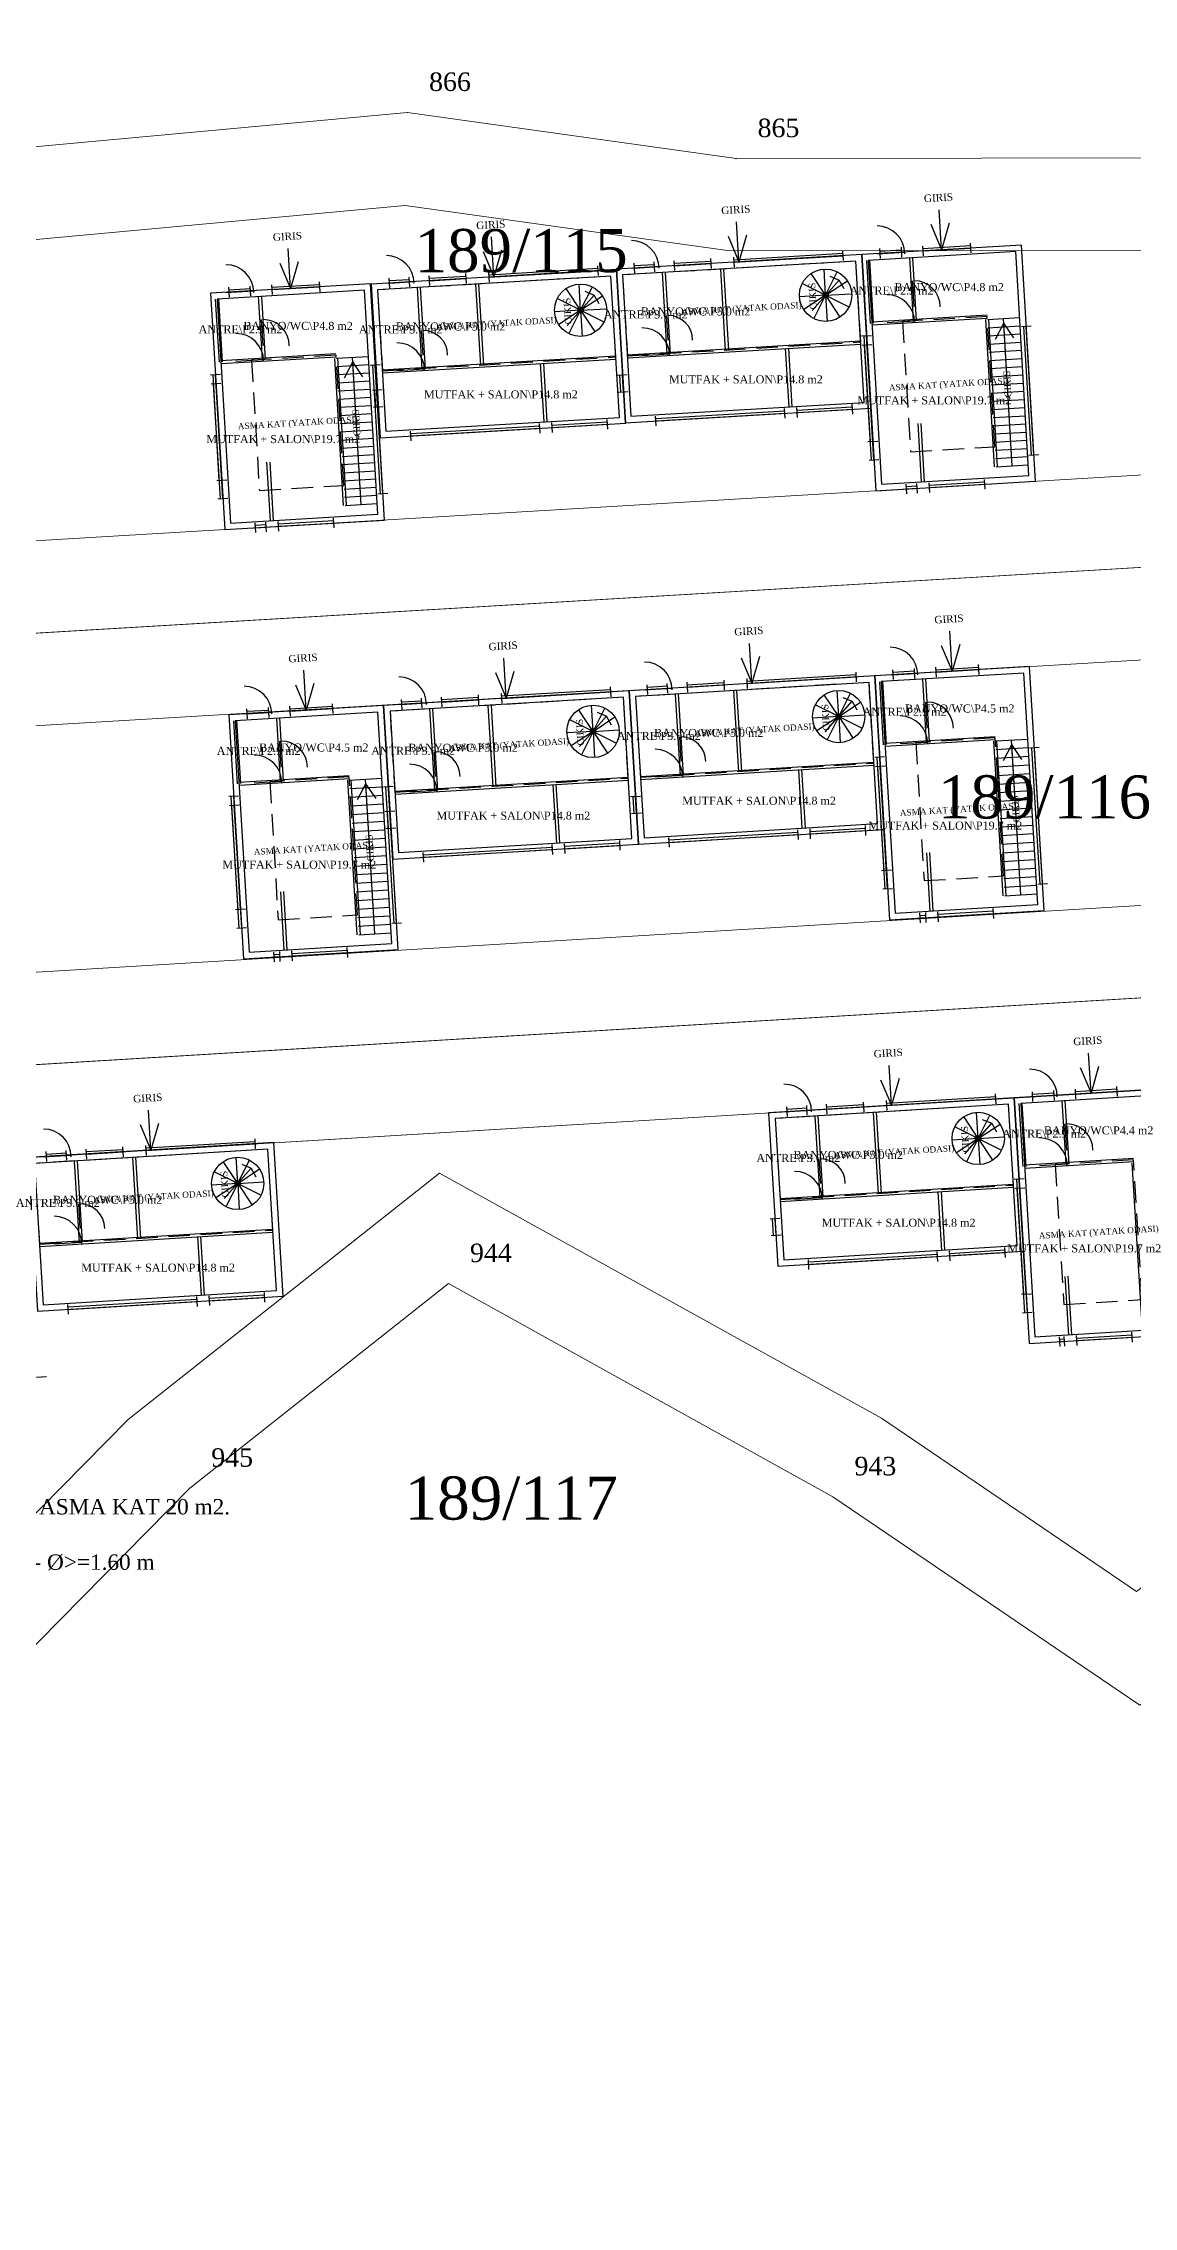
# Model space of a CAD drawing. Header units: metres. Extents: x 566397 to 566551, y 4178520 to 4178592.
# Drawn here: x 566450.6 to 566486.1, y 4178520.4 to 4178590.7 of the extents above; entities that cross this region are included whole.
import ezdxf
from ezdxf.enums import TextEntityAlignment as Align

# ---------------------------------------------------------------- set-up
doc = ezdxf.new("R2010")
doc.units = ezdxf.units.M
doc.linetypes.add('KESIKLI', pattern=[1.05, 0.7, -0.35])
doc.layers.get('0').update_dxf_attribs({"lineweight": 0})
for name, color, linetype, lineweight in [('ADA_SINIR', 5, 'Continuous', 0), ('BINA_115', 1, 'Continuous', 0), ('BINA_116', 1, 'Continuous', 0), ('CEKME_MESAFESI', 2, 'Continuous', 0), ('KUZEY_CEKME_117', 4, 'Continuous', 0), ('NOKTA', 7, 'Continuous', 0), ('NOKTA_NO', 8, 'Continuous', 0), ('PARSEL_BOLME', 1, 'Continuous', 0), ('PARSEL_NO', 6, 'Continuous', 0), ('PARSEL_SINIR', 3, 'Continuous', 0), ('YAPI_YAKLASMA_117', 2, 'Continuous', 0)]:
    doc.layers.add(name, color=color, linetype=linetype, lineweight=lineweight)
for name, color, linetype in [('TASLAK_ASMAKAT', 4, 'Continuous'), ('TASLAK_DUVAR', 7, 'Continuous'), ('TASLAK_GIRIS', 1, 'Continuous'), ('TASLAK_KAPI', 1, 'Continuous'), ('TASLAK_MEKAN', 2, 'Continuous'), ('TASLAK_MERDIVEN', 5, 'Continuous'), ('TASLAK_NOT', 7, 'Continuous'), ('TASLAK_OK', 5, 'Continuous'), ('TASLAK_PENCERE', 3, 'Continuous')]:
    doc.layers.add(name, color=color, linetype=linetype)
doc.styles.get("Standard").update_dxf_attribs({"font": 'times.ttf'})

msp = doc.modelspace()

# ---------------------------------------------------------------- linework, layer by layer
for points in [[(566474.208, 4178555.963), (566474.513, 4178550.972), (566482.498, 4178551.46), (566482.193, 4178556.451), (566474.208, 4178555.963)], [(566487.184, 4178556.755), (566482.193, 4178556.451), (566482.681, 4178548.465), (566487.672, 4178548.77), (566487.184, 4178556.755)], [(566450.135, 4178554.504), (566450.44, 4178549.513), (566458.425, 4178550), (566458.12, 4178554.991), (566450.135, 4178554.504)]]:
    msp.add_lwpolyline(points)
at = {"layer": 'ADA_SINIR'}
msp.add_polyline3d([(566486.28, 4178536.71, 0), (566476.3, 4178543.48, 0), (566463.8, 4178550.41, 0), (566455.39, 4178543.76, 0), (566446.28, 4178534.52, 0), (566439.05, 4178526.23, 0), (566435.89, 4178520.41, 0), (566432.46, 4178537.17, 0), (566428.54, 4178544.88, 0), (566419.7, 4178555.67, 0), (566416.46, 4178559.62, 0), (566407.16, 4178568.98, 0), (566404.45, 4178571.7, 0), (566396.58, 4178580.33, 0), (566396.58, 4178580.33, 0), (566400.39, 4178582.76, 0), (566405.21, 4178583.03, 0), (566423.73, 4178585.09, 0), (566433.94, 4178586.78, 0), (566448.56, 4178587.19, 0), (566462.47, 4178588.47, 0), (566473.15, 4178586.97, 0), (566489.1, 4178587, 0)], dxfattribs=at)
at = {"layer": 'BINA_115'}
for points in [[(566469.546, 4178578.387, 0), (566477.532, 4178578.862, 0), (566477.235, 4178583.853, 0), (566469.249, 4178583.378, 0), (566469.546, 4178578.387, 0)], [(566477.691, 4178576.176, 0), (566482.884, 4178576.485, 0), (566482.427, 4178584.162, 0), (566477.235, 4178583.853, 0), (566477.691, 4178576.176, 0)], [(566461.582, 4178577.899, 0), (566469.567, 4178578.373, 0), (566469.271, 4178583.365, 0), (566461.285, 4178582.89, 0), (566461.582, 4178577.899, 0)], [(566456.527, 4178574.918, 0), (566461.719, 4178575.226, 0), (566461.263, 4178582.903, 0), (566456.071, 4178582.594, 0), (566456.527, 4178574.918, 0)]]:
    msp.add_polyline3d(points, close=True, dxfattribs=at)
at = {"layer": 'BINA_116'}
for points in [[(566478.139, 4178562.236, 0), (566483.167, 4178562.54, 0), (566482.688, 4178570.466, 0), (566477.66, 4178570.162, 0), (566478.139, 4178562.236, 0)], [(566469.976, 4178564.688, 0), (566477.961, 4178565.171, 0), (566477.66, 4178570.162, 0), (566469.674, 4178569.679, 0), (566469.976, 4178564.688, 0)], [(566457.139, 4178560.967, 0), (566462.168, 4178561.271, 0), (566461.689, 4178569.197, 0), (566456.66, 4178568.893, 0), (566457.139, 4178560.967, 0)], [(566461.991, 4178564.206, 0), (566469.976, 4178564.688, 0), (566469.674, 4178569.679, 0), (566461.689, 4178569.197, 0), (566461.991, 4178564.206, 0)]]:
    msp.add_polyline3d(points, close=True, dxfattribs=at)
at = {"layer": 'CEKME_MESAFESI'}
for points in [[(566405.46, 4178580.039, 0), (566424.141, 4178582.117, 0), (566434.228, 4178583.787, 0), (566448.74, 4178584.194, 0), (566462.398, 4178585.451, 0), (566472.943, 4178583.97, 0), (566489.228, 4178584, 0), (566502.828, 4178585.133, 0), (566517.699, 4178586.372, 0), (566526.9, 4178587.244, 0), (566539.77, 4178587.649, 0), (566541.424, 4178582.061, 0), (566543.051, 4178580.067, 0), (566410.996, 4178572.213, 0), (566408.07, 4178575.151, 0), (566403.702, 4178579.941, 0), (566405.46, 4178580.039, 0)], [(566423.513, 4178558.906, 0), (566420.175, 4178562.975, 0), (566416.635, 4178566.538, 0), (566529.75, 4178573.265, 0), (566524.255, 4178570.716, 0), (566516.762, 4178564.541, 0), (566423.513, 4178558.906, 0)], [(566486.173, 4178540.408, 0), (566477.873, 4178546.038, 0), (566463.507, 4178554.003, 0), (566453.384, 4178545.998, 0), (566444.079, 4178536.561, 0), (566436.572, 4178527.953, 0), (566438.662, 4178531.803, 0), (566437.223, 4178538.834, 0), (566432.751, 4178547.629, 0), (566428.205, 4178553.178, 0), (566511.213, 4178558.194, 0), (566506.806, 4178555.478, 0), (566491.302, 4178544.339, 0), (566486.173, 4178540.408, 0)]]:
    msp.add_polyline3d(points, close=True, dxfattribs=at)
at = {"layer": 'KUZEY_CEKME_117'}
msp.add_line((566428.205, 4178553.178), (566511.213, 4178558.194), dxfattribs=at)
at = {"layer": 'NOKTA'}
for p in [(566462.47, 4178588.47), (566473.15, 4178586.97), (566463.8, 4178550.41), (566455.39, 4178543.76), (566476.3, 4178543.48)]:
    msp.add_point(p, dxfattribs=at)
at = {"layer": 'PARSEL_BOLME'}
for p, q in [((566407.16, 4178568.98), (566549.08, 4178577.42)), ((566419.7, 4178555.67), (566521.31, 4178561.81))]:
    msp.add_line(p, q, dxfattribs=at)
at = {"layer": 'PARSEL_SINIR'}
for points in [[(566396.58, 4178580.33, 0), (566400.39, 4178582.76, 0), (566405.21, 4178583.03, 0), (566423.73, 4178585.09, 0), (566433.94, 4178586.78, 0), (566448.56, 4178587.19, 0), (566462.47, 4178588.47, 0), (566473.15, 4178586.97, 0), (566489.1, 4178587, 0), (566502.79, 4178588.14, 0), (566517.43, 4178589.36, 0), (566526.71, 4178590.24, 0), (566541.99, 4178590.72, 0), (566544.13, 4178583.49, 0), (566549.08, 4178577.42, 0), (566407.16, 4178568.98, 0), (566404.45, 4178571.7, 0), (566396.58, 4178580.33, 0)], [(566407.16, 4178568.98, 0), (566549.08, 4178577.42, 0), (566542.44, 4178573.64, 0), (566526.94, 4178566.45, 0), (566521.31, 4178561.81, 0), (566419.7, 4178555.67, 0), (566416.46, 4178559.62, 0), (566407.16, 4178568.98, 0)], [(566419.7, 4178555.67, 0), (566521.31, 4178561.81, 0), (566516.94, 4178558.2, 0), (566508.47, 4178552.98, 0), (566493.09, 4178541.93, 0), (566486.28, 4178536.71, 0), (566476.3, 4178543.48, 0), (566463.8, 4178550.41, 0), (566455.39, 4178543.76, 0), (566446.28, 4178534.52, 0), (566439.05, 4178526.23, 0), (566435.89, 4178520.41, 0), (566432.46, 4178537.17, 0), (566428.54, 4178544.88, 0), (566419.7, 4178555.67, 0)]]:
    msp.add_polyline3d(points, close=True, dxfattribs=at)
at = {"layer": 'TASLAK_ASMAKAT', "linetype": 'KESIKLI'}
for points in [[(566461.652, 4178580.075), (566469.239, 4178580.526), (566469.083, 4178583.153), (566461.496, 4178582.702)], [(566469.617, 4178580.563), (566477.203, 4178581.014), (566477.047, 4178583.641), (566469.46, 4178583.19)], [(566478.818, 4178577.445), (566481.565, 4178577.609), (566481.313, 4178581.841), (566478.566, 4178581.678)], [(566457.654, 4178576.187), (566460.4, 4178576.35), (566460.148, 4178580.583), (566457.402, 4178580.419)], [(566470.045, 4178566.865), (566477.631, 4178567.323), (566477.472, 4178569.95), (566469.886, 4178569.492)], [(566462.059, 4178566.382), (566469.645, 4178566.841), (566469.487, 4178569.468), (566461.901, 4178569.009)], [(566479.264, 4178563.506), (566481.847, 4178563.663), (566481.576, 4178568.144), (566478.993, 4178567.988)], [(566458.265, 4178562.238), (566460.848, 4178562.394), (566460.577, 4178566.875), (566457.994, 4178566.719)], [(566474.58, 4178553.149), (566482.166, 4178553.612), (566482.006, 4178556.239), (566474.42, 4178555.776)], [(566450.507, 4178551.689), (566458.093, 4178552.152), (566457.933, 4178554.779), (566450.347, 4178554.316)], [(566483.806, 4178549.736), (566486.351, 4178549.892), (566486.073, 4178554.433), (566483.528, 4178554.278)]]:
    msp.add_lwpolyline(points, close=True, dxfattribs=at)
at = {"layer": 'TASLAK_DUVAR'}
for p, q in [((566470.915, 4178580.622), (566470.758, 4178583.267)), ((566471.015, 4178580.628), (566470.858, 4178583.273)), ((566472.812, 4178580.735), (566472.655, 4178583.38)), ((566472.912, 4178580.741), (566472.755, 4178583.386)), ((566477.518, 4178581.616), (566477.396, 4178583.662)), ((566477.618, 4178581.622), (566477.496, 4178583.668)), ((566478.915, 4178581.699), (566478.794, 4178583.745)), ((566479.015, 4178581.705), (566478.894, 4178583.751)), ((566456.354, 4178580.357), (566456.232, 4178582.403)), ((566456.453, 4178580.363), (566456.332, 4178582.409)), ((566457.751, 4178580.44), (566457.629, 4178582.486)), ((566457.851, 4178580.446), (566457.729, 4178582.492)), ((566462.951, 4178580.134), (566462.794, 4178582.779)), ((566463.051, 4178580.14), (566462.894, 4178582.785)), ((566464.848, 4178580.247), (566464.691, 4178582.892)), ((566464.948, 4178580.253), (566464.79, 4178582.898)), ((566477.565, 4178581.668), (566481.31, 4178581.891)), ((566477.571, 4178581.569), (566481.316, 4178581.791)), ((566481.553, 4178576.957), (566481.269, 4178581.738)), ((566481.653, 4178576.963), (566481.369, 4178581.744)), ((566469.615, 4178580.595), (566477.201, 4178581.046)), ((566456.401, 4178580.41), (566460.145, 4178580.633)), ((566456.407, 4178580.31), (566460.151, 4178580.533)), ((566460.389, 4178575.698), (566460.104, 4178580.48)), ((566460.489, 4178575.704), (566460.204, 4178580.486)), ((566461.651, 4178580.107), (566469.237, 4178580.558)), ((566461.657, 4178580.007), (566469.243, 4178580.458)), ((566466.91, 4178578.416), (566466.797, 4178580.312)), ((566467.01, 4178578.422), (566466.897, 4178580.318)), ((566469.621, 4178580.495), (566477.207, 4178580.946)), ((566474.874, 4178578.904), (566474.762, 4178580.801)), ((566474.974, 4178578.91), (566474.861, 4178580.807)), ((566479.178, 4178576.465), (566479.066, 4178578.362)), ((566479.278, 4178576.471), (566479.165, 4178578.368)), ((566458.014, 4178575.206), (566457.901, 4178577.103)), ((566458.114, 4178575.212), (566458.001, 4178577.109)), ((566477.945, 4178567.925), (566477.822, 4178569.971)), ((566478.045, 4178567.931), (566477.921, 4178569.977)), ((566479.343, 4178568.009), (566479.219, 4178570.056)), ((566479.442, 4178568.015), (566479.319, 4178570.062)), ((566463.358, 4178566.442), (566463.198, 4178569.088)), ((566463.458, 4178566.448), (566463.298, 4178569.094)), ((566465.255, 4178566.557), (566465.095, 4178569.202)), ((566465.354, 4178566.563), (566465.195, 4178569.208)), ((566471.344, 4178566.925), (566471.184, 4178569.57)), ((566471.443, 4178566.931), (566471.284, 4178569.576)), ((566473.24, 4178567.04), (566473.08, 4178569.685)), ((566473.34, 4178567.046), (566473.18, 4178569.691)), ((566456.946, 4178566.656), (566456.822, 4178568.702)), ((566457.046, 4178566.662), (566456.922, 4178568.708)), ((566458.343, 4178566.74), (566458.219, 4178568.787)), ((566458.443, 4178566.746), (566458.319, 4178568.793)), ((566477.992, 4178567.978), (566481.573, 4178568.194)), ((566477.998, 4178567.878), (566481.579, 4178568.094)), ((566481.836, 4178563.011), (566481.532, 4178568.041)), ((566481.936, 4178563.017), (566481.632, 4178568.048)), ((566456.993, 4178566.709), (566460.574, 4178566.925)), ((566470.043, 4178566.896), (566477.629, 4178567.355)), ((566470.049, 4178566.797), (566477.635, 4178567.255)), ((566475.304, 4178565.211), (566475.189, 4178567.107)), ((566475.404, 4178565.217), (566475.289, 4178567.113)), ((566456.999, 4178566.609), (566460.58, 4178566.825)), ((566460.837, 4178561.742), (566460.533, 4178566.773)), ((566460.937, 4178561.748), (566460.633, 4178566.779)), ((566462.057, 4178566.414), (566469.644, 4178566.872)), ((566462.063, 4178566.314), (566469.65, 4178566.772)), ((566467.319, 4178564.728), (566467.204, 4178566.625)), ((566467.418, 4178564.734), (566467.304, 4178566.631)), ((566479.462, 4178562.517), (566479.347, 4178564.413)), ((566479.562, 4178562.523), (566479.447, 4178564.419)), ((566458.462, 4178561.248), (566458.348, 4178563.144)), ((566458.562, 4178561.254), (566458.448, 4178563.15)), ((566483.977, 4178554.305), (566483.852, 4178556.352)), ((566475.879, 4178553.21), (566475.718, 4178555.855)), ((566475.979, 4178553.216), (566475.817, 4178555.861)), ((566477.776, 4178553.326), (566477.614, 4178555.971)), ((566477.875, 4178553.332), (566477.714, 4178555.977)), ((566482.48, 4178554.214), (566482.355, 4178556.26)), ((566482.58, 4178554.22), (566482.455, 4178556.266)), ((566483.878, 4178554.299), (566483.753, 4178556.345)), ((566451.806, 4178551.75), (566451.645, 4178554.395)), ((566451.906, 4178551.756), (566451.745, 4178554.401)), ((566453.703, 4178551.866), (566453.541, 4178554.511)), ((566453.802, 4178551.872), (566453.641, 4178554.517)), ((566482.527, 4178554.267), (566486.07, 4178554.483)), ((566482.533, 4178554.167), (566486.076, 4178554.383)), ((566486.34, 4178549.24), (566486.03, 4178554.33)), ((566474.579, 4178553.181), (566482.164, 4178553.644)), ((566474.585, 4178553.081), (566482.17, 4178553.544)), ((566479.841, 4178551.498), (566479.725, 4178553.394)), ((566479.941, 4178551.504), (566479.825, 4178553.401)), ((566450.506, 4178551.721), (566458.091, 4178552.184)), ((566450.512, 4178551.621), (566458.097, 4178552.084)), ((566455.768, 4178550.039), (566455.652, 4178551.935)), ((566455.868, 4178550.045), (566455.752, 4178551.941)), ((566483.966, 4178548.744), (566483.85, 4178550.641)), ((566484.066, 4178548.75), (566483.95, 4178550.647))]:
    msp.add_line(p, q, dxfattribs=at)
for points in [[(566469.546, 4178578.387), (566477.532, 4178578.862), (566477.235, 4178583.853), (566469.249, 4178583.378)], [(566477.691, 4178576.176), (566482.884, 4178576.485), (566482.427, 4178584.161), (566477.235, 4178583.853)], [(566477.879, 4178576.388), (566482.672, 4178576.673), (566482.24, 4178583.95), (566477.446, 4178583.665)], [(566461.582, 4178577.899), (566469.567, 4178578.374), (566469.271, 4178583.365), (566461.285, 4178582.89)], [(566461.769, 4178578.11), (566469.356, 4178578.561), (566469.083, 4178583.153), (566461.496, 4178582.702)], [(566469.734, 4178578.598), (566477.32, 4178579.049), (566477.047, 4178583.641), (566469.46, 4178583.19)], [(566456.527, 4178574.918), (566461.719, 4178575.226), (566461.262, 4178582.903), (566456.07, 4178582.594)], [(566456.715, 4178575.129), (566461.508, 4178575.414), (566461.075, 4178582.691), (566456.282, 4178582.406)], [(566478.139, 4178562.236), (566483.167, 4178562.54), (566482.688, 4178570.466), (566477.66, 4178570.162)], [(566469.976, 4178564.688), (566477.961, 4178565.171), (566477.66, 4178570.162), (566469.674, 4178569.679)], [(566470.164, 4178564.9), (566477.75, 4178565.358), (566477.472, 4178569.95), (566469.886, 4178569.492)], [(566478.326, 4178562.448), (566482.956, 4178562.728), (566482.501, 4178570.254), (566477.871, 4178569.974)], [(566457.139, 4178560.967), (566462.168, 4178561.271), (566461.689, 4178569.197), (566456.66, 4178568.893)], [(566461.991, 4178564.206), (566469.976, 4178564.688), (566469.674, 4178569.679), (566461.689, 4178569.197)], [(566462.178, 4178564.418), (566469.764, 4178564.876), (566469.487, 4178569.468), (566461.901, 4178569.009)], [(566457.327, 4178561.179), (566461.956, 4178561.459), (566461.501, 4178568.985), (566456.872, 4178568.705)], [(566474.513, 4178550.972), (566482.498, 4178551.46), (566482.193, 4178556.451), (566474.208, 4178555.963)], [(566482.681, 4178548.465), (566487.671, 4178548.77), (566487.184, 4178556.755), (566482.193, 4178556.451)], [(566482.868, 4178548.677), (566487.46, 4178548.958), (566486.997, 4178556.543), (566482.405, 4178556.263)], [(566474.7, 4178551.184), (566482.286, 4178551.647), (566482.006, 4178556.239), (566474.42, 4178555.776)], [(566450.44, 4178549.513), (566458.425, 4178550), (566458.12, 4178554.991), (566450.135, 4178554.504)], [(566450.627, 4178549.725), (566458.213, 4178550.188), (566457.933, 4178554.779), (566450.347, 4178554.316)]]:
    msp.add_lwpolyline(points, close=True, dxfattribs=at)
at = {"layer": 'TASLAK_GIRIS'}
for p, q in [((566479.831, 4178584.007), (566479.754, 4178585.305)), ((566473.242, 4178583.615), (566473.165, 4178584.913)), ((566473.491, 4178584.482), (566473.242, 4178583.615)), ((566479.481, 4178584.838), (566479.831, 4178584.007)), ((566480.08, 4178584.873), (566479.831, 4178584.007)), ((566458.666, 4178582.749), (566458.589, 4178584.046)), ((566464.928, 4178583.958), (566465.278, 4178583.127)), ((566465.278, 4178583.127), (566465.2, 4178584.425)), ((566465.527, 4178583.993), (566465.278, 4178583.127)), ((566472.892, 4178584.446), (566473.242, 4178583.615)), ((566458.316, 4178583.579), (566458.666, 4178582.749)), ((566458.915, 4178583.615), (566458.666, 4178582.749)), ((566473.667, 4178569.921), (566473.589, 4178571.218)), ((566479.823, 4178571.144), (566480.174, 4178570.314)), ((566480.174, 4178570.314), (566480.096, 4178571.611)), ((566480.422, 4178571.18), (566480.174, 4178570.314)), ((566465.682, 4178569.438), (566465.603, 4178570.736)), ((566473.316, 4178570.751), (566473.667, 4178569.921)), ((566473.915, 4178570.787), (566473.667, 4178569.921)), ((566458.824, 4178569.875), (566459.175, 4178569.045)), ((566459.175, 4178569.045), (566459.096, 4178570.342)), ((566459.423, 4178569.911), (566459.175, 4178569.045)), ((566465.331, 4178570.268), (566465.682, 4178569.438)), ((566465.93, 4178570.305), (566465.682, 4178569.438)), ((566484.689, 4178556.603), (566484.609, 4178557.901)), ((566478.201, 4178556.207), (566478.122, 4178557.504)), ((566478.448, 4178557.074), (566478.201, 4178556.207)), ((566484.337, 4178557.433), (566484.689, 4178556.603)), ((566484.936, 4178557.47), (566484.689, 4178556.603)), ((566477.85, 4178557.037), (566478.201, 4178556.207)), ((566454.128, 4178554.747), (566454.049, 4178556.045)), ((566453.777, 4178555.577), (566454.128, 4178554.747)), ((566454.375, 4178555.614), (566454.128, 4178554.747))]:
    msp.add_line(p, q, dxfattribs=at)
at = {"layer": 'TASLAK_KAPI'}
for p, q in [((566477.734, 4178583.882), (566478.632, 4178583.936)), ((566469.748, 4178583.408), (566470.646, 4178583.461)), ((566456.569, 4178582.624), (566457.468, 4178582.677)), ((566461.784, 4178582.919), (566462.682, 4178582.973)), ((566478.939, 4178582.151), (566478.888, 4178582.999)), ((566457.774, 4178580.892), (566457.724, 4178581.741)), ((566470.939, 4178581.074), (566470.891, 4178581.873)), ((566478.057, 4178581.648), (566478.955, 4178581.701)), ((566462.974, 4178580.586), (566462.927, 4178581.385)), ((566456.893, 4178580.389), (566457.791, 4178580.442)), ((566470.089, 4178580.573), (566470.988, 4178580.626)), ((566462.125, 4178580.085), (566463.024, 4178580.138)), ((566470.173, 4178569.709), (566471.072, 4178569.764)), ((566478.159, 4178570.192), (566479.057, 4178570.246)), ((566462.188, 4178569.227), (566463.086, 4178569.281)), ((566479.365, 4178568.462), (566479.314, 4178569.31)), ((566457.159, 4178568.923), (566458.058, 4178568.977)), ((566458.366, 4178567.193), (566458.315, 4178568.041)), ((566463.381, 4178566.895), (566463.333, 4178567.693)), ((566471.366, 4178567.377), (566471.318, 4178568.176)), ((566478.484, 4178567.958), (566479.383, 4178568.012)), ((566470.518, 4178566.875), (566471.416, 4178566.929)), ((566457.485, 4178566.689), (566458.383, 4178566.743)), ((566462.532, 4178566.392), (566463.43, 4178566.447)), ((566482.692, 4178556.481), (566483.591, 4178556.536)), ((566474.707, 4178555.994), (566475.606, 4178556.048)), ((566483.9, 4178554.751), (566483.848, 4178555.6)), ((566450.634, 4178554.534), (566451.533, 4178554.589)), ((566475.902, 4178553.662), (566475.853, 4178554.461)), ((566483.019, 4178554.247), (566483.917, 4178554.302)), ((566451.829, 4178552.203), (566451.78, 4178553.001)), ((566475.053, 4178553.159), (566475.952, 4178553.214)), ((566450.98, 4178551.7), (566451.879, 4178551.755))]:
    msp.add_line(p, q, dxfattribs=at)
for centre, radius in [((566477.734, 4178583.882), 0.9), ((566461.784, 4178582.919), 0.9), ((566469.748, 4178583.408), 0.9), ((566456.569, 4178582.624), 0.9), ((566478.057, 4178581.648), 0.9), ((566478.939, 4178582.151), 0.85), ((566457.774, 4178580.892), 0.85), ((566470.939, 4178581.074), 0.8), ((566456.893, 4178580.389), 0.9), ((566462.125, 4178580.085), 0.9), ((566462.974, 4178580.586), 0.8), ((566470.089, 4178580.573), 0.9), ((566470.173, 4178569.709), 0.9), ((566478.159, 4178570.192), 0.9), ((566457.159, 4178568.923), 0.9), ((566462.188, 4178569.227), 0.9), ((566479.365, 4178568.462), 0.85), ((566478.484, 4178567.958), 0.9), ((566458.366, 4178567.193), 0.85), ((566463.381, 4178566.895), 0.8), ((566470.518, 4178566.875), 0.9), ((566471.366, 4178567.377), 0.8), ((566457.485, 4178566.689), 0.9), ((566462.532, 4178566.392), 0.9), ((566482.692, 4178556.481), 0.9), ((566474.707, 4178555.994), 0.9), ((566450.634, 4178554.534), 0.9), ((566483.019, 4178554.247), 0.9), ((566483.9, 4178554.751), 0.85), ((566475.902, 4178553.662), 0.8), ((566475.053, 4178553.159), 0.9), ((566451.829, 4178552.203), 0.8), ((566450.98, 4178551.7), 0.9)]:
    msp.add_arc(centre, radius, 0, 90, dxfattribs=at)
at = {"layer": 'TASLAK_MERDIVEN'}
for p, q in [((566476.061, 4178582.531), (566475.593, 4178583.24)), ((566476.061, 4178582.531), (566476.011, 4178583.379)), ((566476.061, 4178582.531), (566476.442, 4178583.291)), ((566468.097, 4178582.043), (566467.337, 4178582.423)), ((566468.097, 4178582.043), (566467.629, 4178582.752)), ((566468.097, 4178582.043), (566468.047, 4178582.891)), ((566468.097, 4178582.043), (566468.478, 4178582.803)), ((566468.097, 4178582.043), (566468.807, 4178582.511)), ((566476.061, 4178582.531), (566475.213, 4178582.48)), ((566476.061, 4178582.531), (566475.301, 4178582.911)), ((566476.061, 4178582.531), (566475.352, 4178582.063)), ((566476.061, 4178582.531), (566475.681, 4178581.771)), ((566476.061, 4178582.531), (566476.771, 4178582.999)), ((566476.061, 4178582.531), (566476.91, 4178582.581)), ((566476.061, 4178582.531), (566476.112, 4178581.682)), ((566476.061, 4178582.531), (566476.529, 4178581.821)), ((566476.061, 4178582.531), (566476.821, 4178582.15)), ((566468.097, 4178582.043), (566467.249, 4178581.992)), ((566468.097, 4178582.043), (566467.387, 4178581.575)), ((566468.097, 4178582.043), (566467.716, 4178581.283)), ((566468.097, 4178582.043), (566468.946, 4178582.093)), ((566468.097, 4178582.043), (566468.147, 4178581.194)), ((566468.097, 4178582.043), (566468.565, 4178581.333)), ((566468.097, 4178582.043), (566468.857, 4178581.662)), ((566481.319, 4178581.741), (566482.367, 4178581.804)), ((566482.127, 4178576.991), (566481.843, 4178581.773)), ((566481.335, 4178581.476), (566482.383, 4178581.538)), ((566481.351, 4178581.21), (566482.399, 4178581.272)), ((566481.366, 4178580.945), (566482.414, 4178581.007)), ((566460.154, 4178580.483), (566461.202, 4178580.545)), ((566460.17, 4178580.217), (566461.218, 4178580.28)), ((566460.963, 4178575.732), (566460.678, 4178580.514)), ((566481.382, 4178580.679), (566482.43, 4178580.741)), ((566481.398, 4178580.413), (566482.446, 4178580.476)), ((566460.186, 4178579.952), (566461.234, 4178580.014)), ((566460.202, 4178579.686), (566461.25, 4178579.748)), ((566481.414, 4178580.148), (566482.462, 4178580.21)), ((566481.43, 4178579.882), (566482.478, 4178579.944)), ((566481.445, 4178579.616), (566482.493, 4178579.679)), ((566460.217, 4178579.42), (566461.266, 4178579.483)), ((566460.233, 4178579.155), (566461.281, 4178579.217)), ((566460.249, 4178578.889), (566461.297, 4178578.951)), ((566481.461, 4178579.351), (566482.509, 4178579.413)), ((566481.477, 4178579.085), (566482.525, 4178579.147)), ((566481.493, 4178578.819), (566482.541, 4178578.882)), ((566460.265, 4178578.623), (566461.313, 4178578.686)), ((566460.281, 4178578.358), (566461.329, 4178578.42)), ((566460.296, 4178578.092), (566461.345, 4178578.154)), ((566481.508, 4178578.554), (566482.557, 4178578.616)), ((566481.524, 4178578.288), (566482.572, 4178578.35)), ((566460.312, 4178577.826), (566461.36, 4178577.889)), ((566460.328, 4178577.561), (566461.376, 4178577.623)), ((566481.54, 4178578.022), (566482.588, 4178578.085)), ((566481.556, 4178577.757), (566482.604, 4178577.819)), ((566481.572, 4178577.491), (566482.62, 4178577.554)), ((566460.344, 4178577.295), (566461.392, 4178577.357)), ((566460.36, 4178577.029), (566461.408, 4178577.092)), ((566460.376, 4178576.764), (566461.424, 4178576.826)), ((566481.587, 4178577.226), (566482.636, 4178577.288)), ((566481.603, 4178576.96), (566482.651, 4178577.022)), ((566460.391, 4178576.498), (566461.439, 4178576.561)), ((566460.407, 4178576.233), (566461.455, 4178576.295)), ((566460.423, 4178575.967), (566461.471, 4178576.029)), ((566460.439, 4178575.701), (566461.487, 4178575.764)), ((566468.502, 4178568.356), (566468.033, 4178569.065)), ((566468.502, 4178568.356), (566468.451, 4178569.205)), ((566468.502, 4178568.356), (566468.882, 4178569.117)), ((566476.487, 4178568.839), (566475.727, 4178569.219)), ((566476.487, 4178568.839), (566476.019, 4178569.548)), ((566476.487, 4178568.839), (566476.436, 4178569.687)), ((566476.487, 4178568.839), (566476.867, 4178569.599)), ((566476.487, 4178568.839), (566477.197, 4178569.307)), ((566468.502, 4178568.356), (566467.653, 4178568.305)), ((566468.502, 4178568.356), (566467.742, 4178568.736)), ((566468.502, 4178568.356), (566467.793, 4178567.887)), ((566468.502, 4178568.356), (566468.122, 4178567.596)), ((566468.502, 4178568.356), (566469.211, 4178568.825)), ((566468.502, 4178568.356), (566469.35, 4178568.407)), ((566468.502, 4178568.356), (566468.553, 4178567.508)), ((566468.502, 4178568.356), (566468.971, 4178567.647)), ((566468.502, 4178568.356), (566469.262, 4178567.976)), ((566476.487, 4178568.839), (566475.639, 4178568.787)), ((566476.487, 4178568.839), (566475.778, 4178568.37)), ((566476.487, 4178568.839), (566476.108, 4178568.078)), ((566476.487, 4178568.839), (566477.336, 4178568.89)), ((566476.487, 4178568.839), (566476.539, 4178567.99)), ((566476.487, 4178568.839), (566476.956, 4178568.13)), ((566476.487, 4178568.839), (566477.248, 4178568.459)), ((566481.582, 4178568.045), (566482.63, 4178568.108)), ((566481.599, 4178567.765), (566482.647, 4178567.828)), ((566482.41, 4178563.045), (566482.106, 4178568.076)), ((566481.616, 4178567.486), (566482.664, 4178567.549)), ((566481.633, 4178567.206), (566482.681, 4178567.269)), ((566481.65, 4178566.927), (566482.698, 4178566.99)), ((566460.583, 4178566.776), (566461.631, 4178566.839)), ((566460.6, 4178566.496), (566461.648, 4178566.559)), ((566460.617, 4178566.217), (566461.665, 4178566.28)), ((566461.411, 4178561.776), (566461.107, 4178566.807)), ((566481.667, 4178566.647), (566482.715, 4178566.71)), ((566481.684, 4178566.368), (566482.732, 4178566.431)), ((566460.634, 4178565.937), (566461.682, 4178566)), ((566460.65, 4178565.658), (566461.698, 4178565.721)), ((566481.701, 4178566.088), (566482.749, 4178566.151)), ((566481.717, 4178565.809), (566482.766, 4178565.872)), ((566481.734, 4178565.529), (566482.782, 4178565.592)), ((566460.667, 4178565.378), (566461.715, 4178565.441)), ((566460.684, 4178565.099), (566461.732, 4178565.162)), ((566460.701, 4178564.819), (566461.749, 4178564.882)), ((566481.751, 4178565.25), (566482.799, 4178565.313)), ((566481.768, 4178564.97), (566482.816, 4178565.033)), ((566460.718, 4178564.54), (566461.766, 4178564.603)), ((566460.735, 4178564.26), (566461.783, 4178564.324)), ((566481.785, 4178564.691), (566482.833, 4178564.754)), ((566481.802, 4178564.411), (566482.85, 4178564.474)), ((566481.819, 4178564.132), (566482.867, 4178564.195)), ((566460.752, 4178563.981), (566461.8, 4178564.044)), ((566460.769, 4178563.701), (566461.817, 4178563.765)), ((566460.786, 4178563.422), (566461.834, 4178563.485)), ((566481.836, 4178563.852), (566482.884, 4178563.916)), ((566481.853, 4178563.573), (566482.901, 4178563.636)), ((566460.802, 4178563.142), (566461.851, 4178563.206)), ((566460.819, 4178562.863), (566461.867, 4178562.926)), ((566481.869, 4178563.293), (566482.918, 4178563.357)), ((566481.886, 4178563.014), (566482.934, 4178563.077)), ((566460.836, 4178562.583), (566461.884, 4178562.647)), ((566460.853, 4178562.304), (566461.901, 4178562.367)), ((566460.87, 4178562.024), (566461.918, 4178562.088)), ((566460.887, 4178561.745), (566461.935, 4178561.808)), ((566481.022, 4178555.127), (566480.553, 4178555.836)), ((566481.022, 4178555.127), (566480.97, 4178555.975)), ((566481.022, 4178555.127), (566481.401, 4178555.887)), ((566481.022, 4178555.127), (566480.173, 4178555.075)), ((566481.022, 4178555.127), (566480.261, 4178555.506)), ((566481.022, 4178555.127), (566480.313, 4178554.658)), ((566481.022, 4178555.127), (566480.642, 4178554.366)), ((566481.022, 4178555.127), (566481.731, 4178555.596)), ((566481.022, 4178555.127), (566481.87, 4178555.178)), ((566481.022, 4178555.127), (566481.074, 4178554.278)), ((566481.022, 4178555.127), (566481.491, 4178554.418)), ((566481.022, 4178555.127), (566481.782, 4178554.747)), ((566456.949, 4178553.667), (566456.48, 4178554.376)), ((566456.949, 4178553.667), (566456.897, 4178554.516)), ((566456.949, 4178553.667), (566457.328, 4178554.428)), ((566456.949, 4178553.667), (566456.1, 4178553.615)), ((566456.949, 4178553.667), (566456.188, 4178554.047)), ((566456.949, 4178553.667), (566456.24, 4178553.198)), ((566456.949, 4178553.667), (566456.569, 4178552.907)), ((566456.949, 4178553.667), (566457.658, 4178554.136)), ((566456.949, 4178553.667), (566457.797, 4178553.719)), ((566456.949, 4178553.667), (566457.001, 4178552.819)), ((566456.949, 4178553.667), (566457.418, 4178552.958)), ((566456.949, 4178553.667), (566457.709, 4178553.288))]:
    msp.add_line(p, q, dxfattribs=at)
for centre, radius in [((566476.061, 4178582.531), 0.85), ((566468.097, 4178582.043), 0.85), ((566476.061, 4178582.531), 0.09), ((566468.097, 4178582.043), 0.09), ((566468.502, 4178568.356), 0.85), ((566476.487, 4178568.839), 0.85), ((566468.502, 4178568.356), 0.09), ((566476.487, 4178568.839), 0.09), ((566481.022, 4178555.127), 0.85), ((566481.022, 4178555.127), 0.09), ((566456.949, 4178553.667), 0.85), ((566456.949, 4178553.667), 0.09)]:
    msp.add_circle(centre, radius, dxfattribs=at)
at = {"layer": 'TASLAK_OK'}
for p, q in [((566476.195, 4178583.152), (566476.5, 4178583.025)), ((566467.658, 4178581.548), (566468.536, 4178582.537)), ((566468.23, 4178582.664), (566468.536, 4178582.537)), ((566468.698, 4178582.249), (566468.536, 4178582.537)), ((566475.622, 4178582.036), (566476.5, 4178583.025)), ((566476.662, 4178582.737), (566476.5, 4178583.025)), ((566481.582, 4178581.106), (566481.852, 4178581.623)), ((566482.106, 4178577.34), (566481.852, 4178581.623)), ((566482.181, 4178581.142), (566481.852, 4178581.623)), ((566460.417, 4178579.847), (566460.687, 4178580.364)), ((566460.942, 4178576.082), (566460.687, 4178580.364)), ((566461.016, 4178579.883), (566460.687, 4178580.364)), ((566476.049, 4178568.344), (566476.926, 4178569.334)), ((566476.62, 4178569.46), (566476.926, 4178569.334)), ((566477.088, 4178569.045), (566476.926, 4178569.334)), ((566468.064, 4178567.861), (566468.94, 4178568.851)), ((566468.635, 4178568.977), (566468.94, 4178568.851)), ((566469.103, 4178568.563), (566468.94, 4178568.851)), ((566481.846, 4178567.409), (566482.115, 4178567.926)), ((566482.389, 4178563.395), (566482.115, 4178567.926)), ((566482.445, 4178567.445), (566482.115, 4178567.926)), ((566460.847, 4178566.14), (566461.116, 4178566.657)), ((566461.39, 4178562.126), (566461.116, 4178566.657)), ((566461.446, 4178566.177), (566461.116, 4178566.657)), ((566481.154, 4178555.748), (566481.46, 4178555.622)), ((566480.584, 4178554.632), (566481.46, 4178555.622)), ((566481.622, 4178555.334), (566481.46, 4178555.622)), ((566457.081, 4178554.288), (566457.387, 4178554.162)), ((566456.511, 4178553.172), (566457.387, 4178554.162)), ((566457.549, 4178553.874), (566457.387, 4178554.162))]:
    msp.add_line(p, q, dxfattribs=at)
at = {"layer": 'TASLAK_PENCERE'}
for p, q in [((566473.087, 4178583.686), (566476.631, 4178583.897)), ((566473.092, 4178583.606), (566476.636, 4178583.817)), ((566476.645, 4178583.657), (566476.626, 4178583.977)), ((566477.843, 4178583.729), (566477.824, 4178584.048)), ((566477.829, 4178583.968), (566478.528, 4178584.01)), ((566477.834, 4178583.888), (566478.532, 4178583.93)), ((566478.542, 4178583.77), (566478.523, 4178584.09)), ((566479.241, 4178583.812), (566479.222, 4178584.131)), ((566479.226, 4178584.051), (566480.775, 4178584.143)), ((566479.231, 4178583.971), (566480.78, 4178584.064)), ((566480.79, 4178583.904), (566480.771, 4178584.223)), ((566461.893, 4178582.766), (566461.874, 4178583.085)), ((566462.542, 4178582.804), (566462.523, 4178583.124)), ((566463.191, 4178582.843), (566463.172, 4178583.162)), ((566463.177, 4178583.082), (566464.374, 4178583.154)), ((566463.181, 4178583.002), (566464.379, 4178583.074)), ((566464.389, 4178582.914), (566464.37, 4178583.233)), ((566465.137, 4178582.959), (566465.118, 4178583.278)), ((566465.123, 4178583.198), (566468.667, 4178583.409)), ((566465.128, 4178583.118), (566468.672, 4178583.329)), ((566468.681, 4178583.169), (566468.662, 4178583.489)), ((566469.857, 4178583.254), (566469.838, 4178583.573)), ((566469.843, 4178583.493), (566470.492, 4178583.532)), ((566469.848, 4178583.413), (566470.497, 4178583.452)), ((566470.506, 4178583.292), (566470.487, 4178583.612)), ((566471.155, 4178583.331), (566471.136, 4178583.65)), ((566471.141, 4178583.571), (566472.339, 4178583.642)), ((566471.146, 4178583.491), (566472.343, 4178583.562)), ((566472.353, 4178583.402), (566472.334, 4178583.722)), ((566473.102, 4178583.447), (566473.083, 4178583.766)), ((566456.679, 4178582.47), (566456.66, 4178582.789)), ((566456.664, 4178582.71), (566457.363, 4178582.751)), ((566456.669, 4178582.63), (566457.368, 4178582.671)), ((566457.378, 4178582.512), (566457.359, 4178582.831)), ((566458.076, 4178582.553), (566458.057, 4178582.873)), ((566458.062, 4178582.793), (566459.611, 4178582.885)), ((566458.067, 4178582.713), (566459.615, 4178582.805)), ((566459.625, 4178582.645), (566459.606, 4178582.965)), ((566461.879, 4178583.005), (566462.528, 4178583.044)), ((566461.884, 4178582.925), (566462.532, 4178582.964)), ((566477.552, 4178581.217), (566477.232, 4178581.198)), ((566477.516, 4178577.769), (566477.312, 4178581.203)), ((566477.596, 4178577.773), (566477.392, 4178581.207)), ((566482.744, 4178581.526), (566482.425, 4178581.507)), ((566482.753, 4178577.329), (566482.505, 4178581.511)), ((566482.833, 4178577.334), (566482.585, 4178581.516)), ((566461.58, 4178580.267), (566461.26, 4178580.248)), ((566461.589, 4178576.07), (566461.34, 4178580.253)), ((566461.669, 4178576.075), (566461.42, 4178580.258)), ((566477.569, 4178580.917), (566477.25, 4178580.898)), ((566477.552, 4178577.17), (566477.33, 4178580.903)), ((566477.632, 4178577.175), (566477.41, 4178580.908)), ((566456.387, 4178579.958), (566456.068, 4178579.939)), ((566456.405, 4178579.659), (566456.086, 4178579.64)), ((566456.352, 4178576.51), (566456.148, 4178579.944)), ((566456.388, 4178575.911), (566456.166, 4178579.645)), ((566456.432, 4178576.515), (566456.228, 4178579.949)), ((566456.468, 4178575.916), (566456.246, 4178579.649)), ((566469.613, 4178579.943), (566469.294, 4178579.924)), ((566469.407, 4178579.38), (566469.374, 4178579.929)), ((566469.486, 4178579.385), (566469.454, 4178579.934)), ((566461.649, 4178579.455), (566461.33, 4178579.436)), ((566461.682, 4178578.906), (566461.362, 4178578.887)), ((566461.442, 4178578.892), (566461.41, 4178579.441)), ((566461.522, 4178578.897), (566461.49, 4178579.446)), ((566469.646, 4178579.394), (566469.327, 4178579.375)), ((566474.746, 4178578.536), (566474.727, 4178578.855)), ((566475.145, 4178578.559), (566475.126, 4178578.879)), ((566475.131, 4178578.799), (566476.928, 4178578.906)), ((566476.942, 4178578.666), (566476.923, 4178578.986)), ((566462.575, 4178578.038), (566466.768, 4178578.287)), ((566462.58, 4178577.958), (566466.772, 4178578.207)), ((566466.782, 4178578.048), (566466.763, 4178578.367)), ((566467.181, 4178578.071), (566467.162, 4178578.391)), ((566467.167, 4178578.311), (566468.964, 4178578.418)), ((566467.172, 4178578.231), (566468.969, 4178578.338)), ((566468.978, 4178578.178), (566468.959, 4178578.498)), ((566470.554, 4178578.286), (566470.535, 4178578.606)), ((566470.539, 4178578.526), (566474.732, 4178578.775)), ((566470.544, 4178578.446), (566474.737, 4178578.695)), ((566475.136, 4178578.719), (566476.933, 4178578.826)), ((566462.589, 4178577.798), (566462.57, 4178578.118)), ((566477.756, 4178577.783), (566477.436, 4178577.764)), ((566477.791, 4178577.184), (566477.472, 4178577.165)), ((566482.993, 4178577.343), (566482.673, 4178577.324)), ((566456.592, 4178576.524), (566456.272, 4178576.505)), ((566461.828, 4178576.084), (566461.509, 4178576.065)), ((566478.699, 4178576.076), (566478.68, 4178576.395)), ((566478.684, 4178576.316), (566479.036, 4178576.336)), ((566478.689, 4178576.236), (566479.04, 4178576.257)), ((566479.05, 4178576.097), (566479.031, 4178576.416)), ((566479.449, 4178576.121), (566479.43, 4178576.44)), ((566479.435, 4178576.36), (566481.232, 4178576.467)), ((566479.44, 4178576.28), (566481.237, 4178576.387)), ((566481.246, 4178576.227), (566481.227, 4178576.547)), ((566456.627, 4178575.925), (566456.308, 4178575.906)), ((566457.535, 4178574.817), (566457.516, 4178575.137)), ((566457.521, 4178575.057), (566457.871, 4178575.078)), ((566457.525, 4178574.977), (566457.876, 4178574.998)), ((566457.885, 4178574.838), (566457.866, 4178575.158)), ((566458.285, 4178574.862), (566458.266, 4178575.181)), ((566458.271, 4178575.101), (566460.067, 4178575.208)), ((566458.275, 4178575.022), (566460.072, 4178575.128)), ((566460.082, 4178574.969), (566460.063, 4178575.288)), ((566479.666, 4178570.123), (566479.646, 4178570.442)), ((566479.651, 4178570.362), (566481.036, 4178570.446)), ((566481.051, 4178570.206), (566481.032, 4178570.526)), ((566465.527, 4178569.509), (566469.071, 4178569.723)), ((566469.085, 4178569.483), (566469.066, 4178569.803)), ((566470.283, 4178569.556), (566470.264, 4178569.875)), ((566470.268, 4178569.795), (566470.917, 4178569.835)), ((566470.273, 4178569.716), (566470.922, 4178569.755)), ((566470.932, 4178569.595), (566470.912, 4178569.914)), ((566471.581, 4178569.634), (566471.561, 4178569.954)), ((566471.566, 4178569.874), (566472.764, 4178569.946)), ((566471.571, 4178569.794), (566472.769, 4178569.866)), ((566472.778, 4178569.707), (566472.759, 4178570.026)), ((566473.527, 4178569.752), (566473.508, 4178570.071)), ((566473.513, 4178569.991), (566477.056, 4178570.205)), ((566473.517, 4178569.912), (566477.061, 4178570.126)), ((566477.07, 4178569.966), (566477.051, 4178570.285)), ((566478.268, 4178570.038), (566478.249, 4178570.358)), ((566478.254, 4178570.278), (566478.953, 4178570.32)), ((566478.259, 4178570.198), (566478.957, 4178570.24)), ((566478.967, 4178570.08), (566478.948, 4178570.4)), ((566479.656, 4178570.282), (566481.041, 4178570.366)), ((566457.269, 4178568.769), (566457.25, 4178569.089)), ((566457.254, 4178569.009), (566457.953, 4178569.051)), ((566457.968, 4178568.812), (566457.948, 4178569.131)), ((566458.666, 4178568.854), (566458.647, 4178569.173)), ((566458.652, 4178569.093), (566460.037, 4178569.177)), ((566458.657, 4178569.013), (566460.042, 4178569.097)), ((566460.051, 4178568.937), (566460.032, 4178569.257)), ((566462.297, 4178569.073), (566462.278, 4178569.393)), ((566462.283, 4178569.313), (566462.932, 4178569.352)), ((566462.288, 4178569.233), (566462.937, 4178569.272)), ((566462.946, 4178569.112), (566462.927, 4178569.432)), ((566463.595, 4178569.152), (566463.576, 4178569.471)), ((566463.581, 4178569.391), (566464.778, 4178569.464)), ((566463.585, 4178569.311), (566464.783, 4178569.384)), ((566464.793, 4178569.224), (566464.774, 4178569.543)), ((566465.542, 4178569.269), (566465.522, 4178569.589)), ((566465.532, 4178569.429), (566469.075, 4178569.643)), ((566457.259, 4178568.929), (566457.958, 4178568.971)), ((566483.008, 4178567.83), (566482.688, 4178567.811)), ((566483.036, 4178563.384), (566482.768, 4178567.816)), ((566483.116, 4178563.389), (566482.848, 4178567.82)), ((566477.979, 4178567.526), (566477.66, 4178567.507)), ((566477.997, 4178567.227), (566477.678, 4178567.208)), ((566477.962, 4178563.829), (566477.74, 4178567.512)), ((566477.999, 4178563.23), (566477.758, 4178567.212)), ((566478.042, 4178563.833), (566477.82, 4178567.517)), ((566478.078, 4178563.234), (566477.838, 4178567.217)), ((566456.98, 4178566.257), (566456.66, 4178566.238)), ((566456.963, 4178562.56), (566456.74, 4178566.243)), ((566457.043, 4178562.564), (566456.82, 4178566.248)), ((566462.008, 4178566.561), (566461.689, 4178566.542)), ((566462.037, 4178562.115), (566461.769, 4178566.547)), ((566462.117, 4178562.12), (566461.849, 4178566.551)), ((566470.042, 4178566.245), (566469.723, 4178566.226)), ((566469.836, 4178565.682), (566469.803, 4178566.231)), ((566469.916, 4178565.687), (566469.882, 4178566.236)), ((566456.998, 4178565.958), (566456.679, 4178565.939)), ((566456.999, 4178561.961), (566456.758, 4178565.943)), ((566457.079, 4178561.966), (566456.838, 4178565.948)), ((566462.057, 4178565.763), (566461.737, 4178565.743)), ((566461.85, 4178565.199), (566461.817, 4178565.748)), ((566461.93, 4178565.204), (566461.897, 4178565.753)), ((566470.075, 4178565.696), (566469.756, 4178565.677)), ((566462.09, 4178565.214), (566461.77, 4178565.194)), ((566469.387, 4178564.492), (566469.367, 4178564.812)), ((566470.984, 4178564.589), (566470.964, 4178564.908)), ((566470.969, 4178564.829), (566475.162, 4178565.082)), ((566470.974, 4178564.749), (566475.166, 4178565.002)), ((566475.176, 4178564.842), (566475.157, 4178565.162)), ((566475.575, 4178564.866), (566475.556, 4178565.186)), ((566475.561, 4178565.106), (566477.358, 4178565.215)), ((566475.566, 4178565.026), (566477.362, 4178565.135)), ((566477.372, 4178564.975), (566477.353, 4178565.294)), ((566462.998, 4178564.106), (566462.979, 4178564.426)), ((566462.984, 4178564.346), (566467.176, 4178564.599)), ((566462.989, 4178564.266), (566467.181, 4178564.519)), ((566467.191, 4178564.36), (566467.171, 4178564.679)), ((566467.59, 4178564.384), (566467.571, 4178564.703)), ((566467.575, 4178564.623), (566469.372, 4178564.732)), ((566467.58, 4178564.544), (566469.377, 4178564.652)), ((566478.202, 4178563.843), (566477.882, 4178563.824)), ((566483.276, 4178563.398), (566482.956, 4178563.379)), ((566478.238, 4178563.244), (566477.919, 4178563.225)), ((566457.202, 4178562.574), (566456.883, 4178562.555)), ((566457.239, 4178561.975), (566456.919, 4178561.956)), ((566462.276, 4178562.129), (566461.957, 4178562.11)), ((566479.147, 4178562.137), (566479.127, 4178562.456)), ((566479.132, 4178562.376), (566479.319, 4178562.388)), ((566479.137, 4178562.297), (566479.324, 4178562.308)), ((566479.334, 4178562.148), (566479.315, 4178562.468)), ((566479.733, 4178562.172), (566479.714, 4178562.492)), ((566479.719, 4178562.412), (566481.515, 4178562.52)), ((566479.724, 4178562.332), (566481.52, 4178562.441)), ((566481.53, 4178562.281), (566481.511, 4178562.6)), ((566460.53, 4178561.012), (566460.511, 4178561.331)), ((566458.147, 4178560.868), (566458.128, 4178561.187)), ((566458.133, 4178561.108), (566458.32, 4178561.119)), ((566458.137, 4178561.028), (566458.325, 4178561.039)), ((566458.334, 4178560.879), (566458.315, 4178561.199)), ((566458.734, 4178560.903), (566458.714, 4178561.223)), ((566458.719, 4178561.143), (566460.516, 4178561.252)), ((566458.724, 4178561.063), (566460.521, 4178561.172)), ((566478.061, 4178556.038), (566478.041, 4178556.357)), ((566478.046, 4178556.278), (566481.59, 4178556.494)), ((566478.051, 4178556.198), (566481.594, 4178556.414)), ((566481.604, 4178556.254), (566481.585, 4178556.574)), ((566482.802, 4178556.327), (566482.782, 4178556.647)), ((566482.787, 4178556.567), (566483.486, 4178556.61)), ((566482.792, 4178556.487), (566483.491, 4178556.53)), ((566483.501, 4178556.37), (566483.481, 4178556.69)), ((566484.199, 4178556.413), (566484.18, 4178556.732)), ((566484.185, 4178556.652), (566485.532, 4178556.735)), ((566484.19, 4178556.572), (566485.537, 4178556.655)), ((566485.547, 4178556.495), (566485.527, 4178556.814)), ((566474.817, 4178555.84), (566474.797, 4178556.159)), ((566474.802, 4178556.08), (566475.451, 4178556.119)), ((566474.807, 4178556), (566475.456, 4178556.039)), ((566475.466, 4178555.88), (566475.446, 4178556.199)), ((566476.115, 4178555.919), (566476.095, 4178556.239)), ((566476.1, 4178556.159), (566477.298, 4178556.232)), ((566476.105, 4178556.079), (566477.303, 4178556.152)), ((566477.312, 4178555.992), (566477.293, 4178556.312)), ((566453.973, 4178554.818), (566457.517, 4178555.034)), ((566453.978, 4178554.738), (566457.521, 4178554.954)), ((566457.531, 4178554.795), (566457.512, 4178555.114)), ((566450.744, 4178554.38), (566450.724, 4178554.7)), ((566450.729, 4178554.62), (566451.378, 4178554.66)), ((566450.734, 4178554.54), (566451.383, 4178554.58)), ((566451.393, 4178554.42), (566451.373, 4178554.74)), ((566452.042, 4178554.46), (566452.022, 4178554.779)), ((566452.027, 4178554.699), (566453.225, 4178554.772)), ((566452.032, 4178554.619), (566453.23, 4178554.693)), ((566453.239, 4178554.533), (566453.22, 4178554.852)), ((566453.988, 4178554.579), (566453.968, 4178554.898)), ((566482.515, 4178553.815), (566482.195, 4178553.796)), ((566482.504, 4178550.058), (566482.275, 4178553.801)), ((566482.583, 4178550.062), (566482.355, 4178553.806)), ((566482.533, 4178553.516), (566482.213, 4178553.496)), ((566482.54, 4178549.459), (566482.293, 4178553.501)), ((566482.62, 4178549.464), (566482.373, 4178553.506)), ((566474.578, 4178552.529), (566474.259, 4178552.51)), ((566474.372, 4178551.966), (566474.339, 4178552.515)), ((566474.452, 4178551.971), (566474.418, 4178552.52)), ((566474.612, 4178551.98), (566474.292, 4178551.961)), ((566479.713, 4178551.13), (566479.693, 4178551.449)), ((566480.112, 4178551.154), (566480.093, 4178551.473)), ((566480.098, 4178551.393), (566481.894, 4178551.503)), ((566481.909, 4178551.264), (566481.889, 4178551.583)), ((566475.521, 4178550.874), (566475.501, 4178551.193)), ((566475.506, 4178551.113), (566479.698, 4178551.369)), ((566475.511, 4178551.033), (566479.703, 4178551.289)), ((566480.102, 4178551.314), (566481.899, 4178551.423)), ((566456.025, 4178549.934), (566457.821, 4178550.044)), ((566457.836, 4178549.804), (566457.816, 4178550.123)), ((566482.743, 4178550.072), (566482.424, 4178550.053)), ((566451.448, 4178549.414), (566451.428, 4178549.734)), ((566451.433, 4178549.654), (566455.625, 4178549.91)), ((566451.438, 4178549.574), (566455.63, 4178549.83)), ((566455.64, 4178549.67), (566455.62, 4178549.989)), ((566456.039, 4178549.694), (566456.02, 4178550.014)), ((566456.029, 4178549.854), (566457.826, 4178549.964)), ((566482.78, 4178549.473), (566482.46, 4178549.454)), ((566483.689, 4178548.367), (566483.669, 4178548.686)), ((566483.674, 4178548.606), (566483.824, 4178548.615)), ((566483.838, 4178548.376), (566483.819, 4178548.695)), ((566484.238, 4178548.4), (566484.218, 4178548.72)), ((566484.223, 4178548.64), (566486.02, 4178548.749)), ((566484.228, 4178548.56), (566486.025, 4178548.67)), ((566486.034, 4178548.51), (566486.015, 4178548.829)), ((566483.679, 4178548.526), (566483.829, 4178548.536)), ((566450.731, 4178547.377), (566450.411, 4178547.357))]:
    msp.add_line(p, q, dxfattribs=at)
at = {"layer": 'YAPI_YAKLASMA_117'}
msp.add_polyline3d([(566511.213, 4178558.194, 0), (566506.806, 4178555.478, 0), (566491.302, 4178544.339, 0), (566486.173, 4178540.408, 0), (566477.873, 4178546.038, 0), (566463.507, 4178554.003, 0), (566453.384, 4178545.998, 0), (566444.079, 4178536.561, 0), (566438.903, 4178530.626, 0), (566437.358, 4178538.172, 0), (566437.249, 4178538.606, 0), (566437.102, 4178539.029, 0), (566436.917, 4178539.436, 0), (566432.997, 4178547.146, 0), (566432.727, 4178547.613, 0), (566432.408, 4178548.049, 0), (566428.205, 4178553.178, 0), (566511.213, 4178558.194, 0)], close=True, dxfattribs=at)

# ---------------------------------------------------------------- texts
at = {"layer": 'NOKTA_NO'}
for s, p in [('866', (566463.17, 4178589.17)), ('865', (566473.85, 4178587.67)), ('944', (566464.5, 4178551.11)), ('945', (566456.09, 4178544.46)), ('943', (566477, 4178544.18))]:
    msp.add_text(s, height=0.6, dxfattribs=at).set_placement(p)
at = {"layer": 'PARSEL_NO'}
for s, p in [('189/115', (566462.699, 4178583.281)), ('189/116', (566479.711, 4178565.527)), ('189/117', (566462.377, 4178542.74))]:
    msp.add_text(s, height=1.4, dxfattribs=at).set_placement(p)
at = {"layer": 'TASLAK_ASMAKAT'}
for rotation, p in [(3.40338, (566465.368, 4178581.614)), (3.40338, (566473.332, 4178582.102)), (3.40302, (566480.065, 4178579.643)), (3.40374, (566458.901, 4178578.385)), (3.45762, (566473.758, 4178568.408)), (3.45759, (566465.773, 4178567.925)), (3.45737, (566480.42, 4178565.825)), (3.45737, (566459.421, 4178564.556)), (3.49284, (566478.293, 4178554.694)), (3.49289, (566454.22, 4178553.234)), (3.49336, (566484.939, 4178552.085))]:
    msp.add_text('ASMA KAT (YATAK ODASI)', height=0.2, rotation=rotation, dxfattribs=at).set_placement(p, align=Align.MIDDLE_CENTER)
at = {"layer": 'TASLAK_GIRIS'}
for rotation, p in [(3.40338, (566473.141, 4178585.312)), (3.40302, (566479.73, 4178585.704)), (3.40374, (566458.565, 4178584.446)), (3.40338, (566465.177, 4178584.824)), (3.45737, (566480.071, 4178572.011)), (3.45759, (566465.579, 4178571.135)), (3.45762, (566473.565, 4178571.617)), (3.45737, (566459.072, 4178570.742)), (3.49284, (566478.097, 4178557.904)), (3.49336, (566484.585, 4178558.3)), (3.49289, (566454.024, 4178556.444))]:
    msp.add_text('GIRIS', height=0.24, rotation=rotation, dxfattribs=at).set_placement(p, align=Align.MIDDLE_CENTER)
at = {"layer": 'TASLAK_MEKAN'}
for s, p in [('ANTRE\\P2.9 m2', (566478.206, 4178582.683)), ('BANYO/WC\\P4.8 m2', (566480.078, 4178582.795)), ('BANYO/WC\\P4.8 m2', (566458.914, 4178581.536)), ('ANTRE\\P3.6 m2', (566470.213, 4178581.907)), ('BANYO/WC\\P5.0 m2', (566471.835, 4178582.004)), ('ANTRE\\P2.9 m2', (566457.041, 4178581.425)), ('ANTRE\\P3.6 m2', (566462.249, 4178581.419)), ('BANYO/WC\\P5.0 m2', (566463.871, 4178581.516)), ('MUTFAK + SALON\\P14.8 m2', (566473.469, 4178579.797)), ('MUTFAK + SALON\\P14.8 m2', (566465.505, 4178579.309)), ('MUTFAK + SALON\\P19.7 m2', (566479.596, 4178579.115)), ('MUTFAK + SALON\\P19.7 m2', (566458.432, 4178577.856)), ('ANTRE\\P2.9 m2', (566478.632, 4178568.993)), ('BANYO/WC\\P4.5 m2', (566480.423, 4178569.101)), ('ANTRE\\P3.6 m2', (566470.64, 4178568.21)), ('BANYO/WC\\P5.0 m2', (566472.262, 4178568.308)), ('ANTRE\\P2.9 m2', (566457.633, 4178567.724)), ('BANYO/WC\\P4.5 m2', (566459.423, 4178567.833)), ('ANTRE\\P3.6 m2', (566462.654, 4178567.727)), ('BANYO/WC\\P5.0 m2', (566464.276, 4178567.825)), ('MUTFAK + SALON\\P14.8 m2', (566473.898, 4178566.103)), ('MUTFAK + SALON\\P14.8 m2', (566465.912, 4178565.62)), ('MUTFAK + SALON\\P19.7 m2', (566479.951, 4178565.296)), ('MUTFAK + SALON\\P19.7 m2', (566458.952, 4178564.027)), ('ANTRE\\P2.9 m2', (566483.166, 4178555.283)), ('BANYO/WC\\P4.4 m2', (566484.938, 4178555.391)), ('ANTRE\\P3.6 m2', (566475.175, 4178554.494)), ('BANYO/WC\\P5.0 m2', (566476.797, 4178554.593)), ('ANTRE\\P3.6 m2', (566451.102, 4178553.035)), ('BANYO/WC\\P5.0 m2', (566452.724, 4178553.134)), ('MUTFAK + SALON\\P14.8 m2', (566478.434, 4178552.389)), ('MUTFAK + SALON\\P19.7 m2', (566484.471, 4178551.555)), ('MUTFAK + SALON\\P14.8 m2', (566454.361, 4178550.929))]:
    msp.add_text(s, height=0.26, dxfattribs=at).set_placement(p, align=Align.MIDDLE_CENTER)
at = {"layer": 'TASLAK_NOT'}
for s, p in [('COZUM: STUDYO + ASMA KAT.  Zemin = MUTFAK+SALON + BANYO/WC + MERDIVEN + ANTRE.  YATAK ODASI = ASMA KAT 20 m2.', (566410.568, 4178542.909)), ('Duz merdiven kolu net>=1.00 m, rihtiye<=0.175, basamak>=0.28 | Doner merdiven yalniz tek bagimsiz bolume hizmet (asma kat) - Ø>=1.60 m', (566410.568, 4178541.109))]:
    msp.add_text(s, height=0.5, dxfattribs=at).set_placement(p)
at = {"layer": 'TASLAK_OK'}
for rotation, p in [(93.40393, (566467.673, 4178582.017)), (93.40338, (566475.637, 4178582.506)), (93.40157, (566481.969, 4178579.647)), (93.40518, (566460.805, 4178578.389)), (93.45801, (566476.063, 4178568.813)), (93.45863, (566468.078, 4178568.33)), (93.45852, (566482.241, 4178565.84)), (93.45852, (566461.242, 4178564.571)), (93.49323, (566480.598, 4178555.101)), (93.49323, (566456.525, 4178553.641))]:
    msp.add_text('CIKIS', height=0.22, rotation=rotation, dxfattribs=at).set_placement(p, align=Align.MIDDLE_CENTER)

doc.saveas('drawing.dxf')
